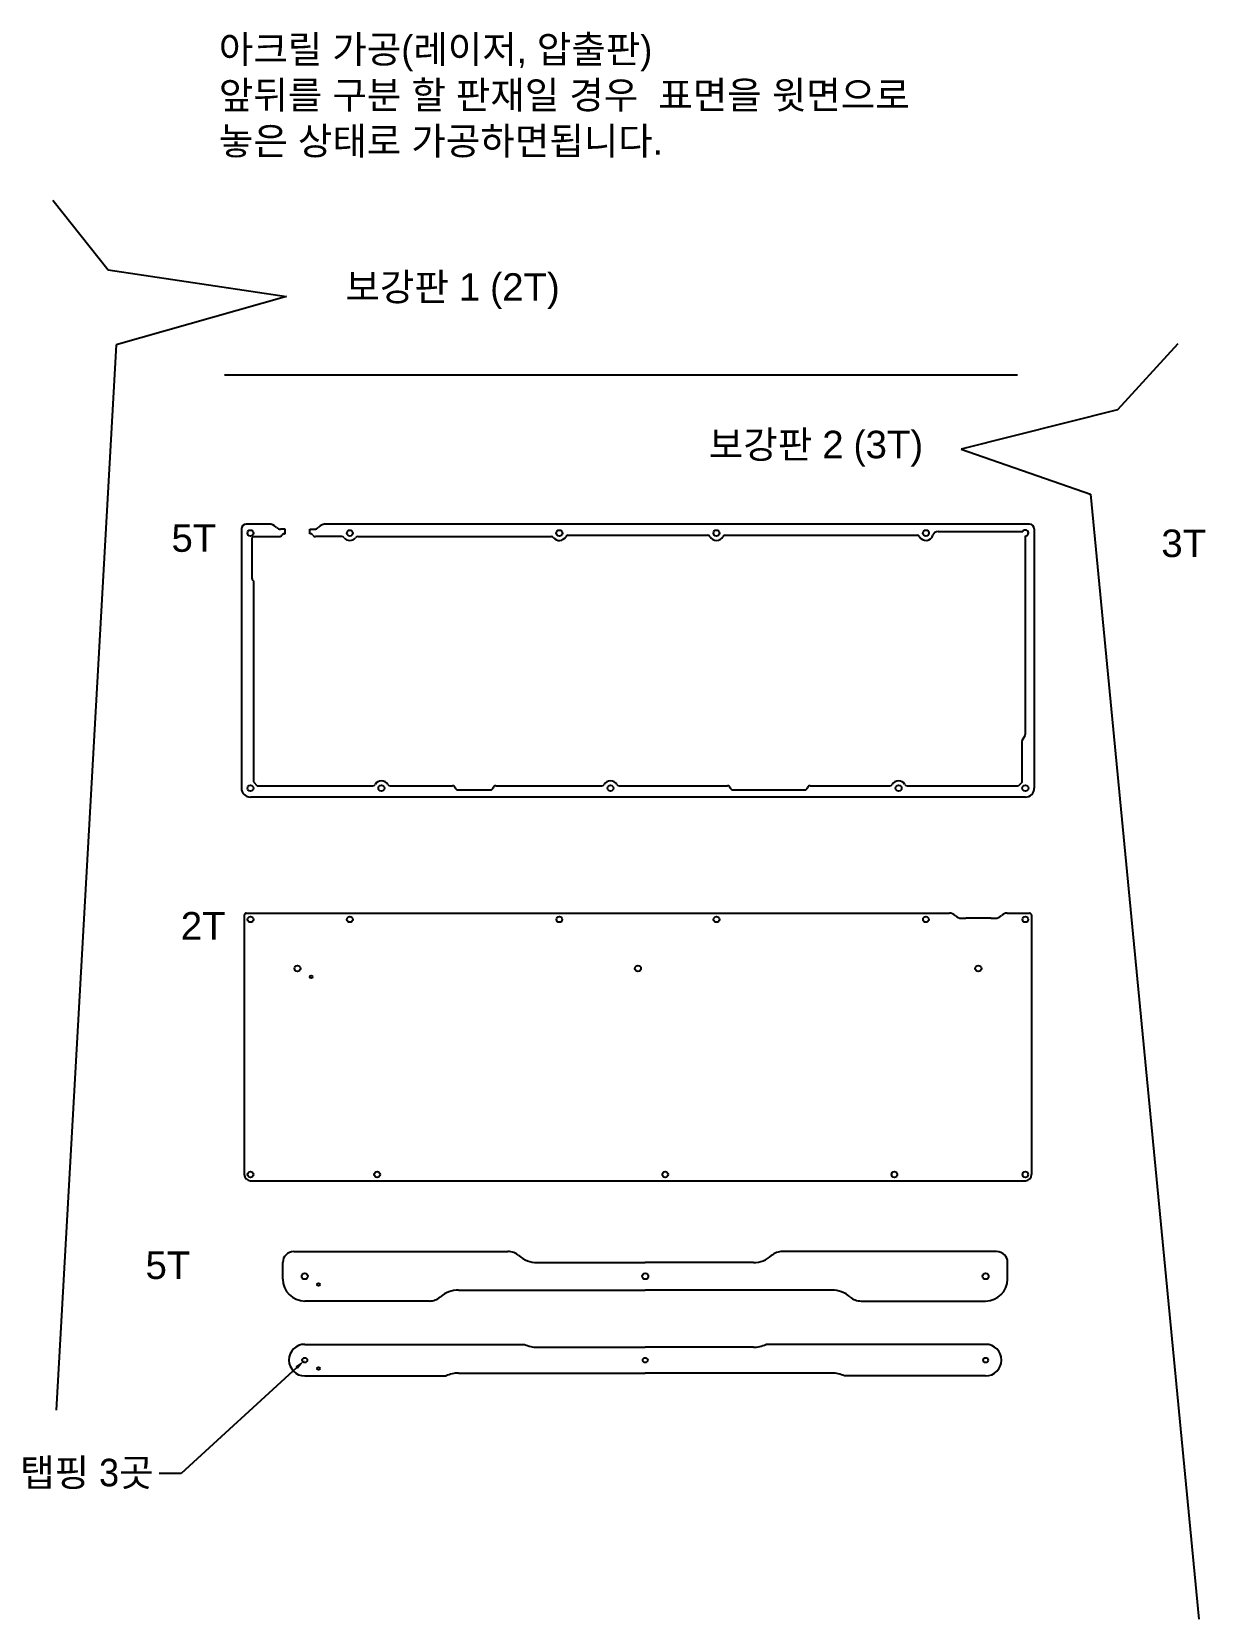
# Model space of a CAD drawing. Header units: millimetres. Extents: x 20 to 1236, y 177 to 796.
# Drawn here: x 359 to 785, y 218 to 796 of the extents above; entities that cross this region are included whole.
import ezdxf
from ezdxf import colors
from ezdxf.entities.mleader import LeaderData, LeaderLine
from ezdxf.math import Vec2, Vec3

# ---------------------------------------------------------------- set-up
doc = ezdxf.new("R2010")
doc.units = ezdxf.units.MM
for name, color, linetype in [('받침5t', 122, 'Continuous'), ('보강판2t', 130, 'Continuous'), ('보강판3t', 30, 'Continuous'), ('중간5t', 150, 'Continuous'), ('하판 3t', 6, 'Continuous')]:
    doc.layers.add(name, color=color, linetype=linetype)
doc.styles.get("Standard").update_dxf_attribs({"font": 'arial.ttf'})

msp = doc.modelspace()

# ---------------------------------------------------------------- linework, layer by layer
for p, q in [((366.25, 734.33), (386.42, 708.98)), ((386.42, 708.98), (451.24, 699.2)), ((451.24, 699.2), (389.35, 681.66)), ((389.35, 681.66), (367.5, 294.28)), ((775.41, 682.07), (753.52, 658.01)), ((428.74, 670.78), (717.16, 670.78)), ((753.52, 658.01), (696.61, 643.79)), ((696.61, 643.79), (743.67, 627.38)), ((743.67, 627.38), (783.07, 218.3))]:
    msp.add_line(p, q)
at = {"layer": '받침5t'}
for p, q in [((449.91, 342), (449.91, 348)), ((453.91, 352), (531.81, 352)), ((542.4, 348), (581.74, 348)), ((621.08, 348), (581.74, 348)), ((709.56, 352), (631.66, 352)), ((713.56, 342), (713.56, 348)), ((513.83, 338), (581.74, 338)), ((649.65, 338), (581.74, 338)), ((503.25, 334), (457.91, 334)), ((660.23, 334), (705.56, 334)), ((457.91, 318.26), (537.87, 318.26)), ((705.56, 318.26), (625.61, 318.26)), ((542.4, 317.21), (581.74, 317.21)), ((621.08, 317.21), (581.74, 317.21)), ((457.91, 306.76), (509.3, 306.76)), ((513.83, 307.81), (581.74, 307.81)), ((649.65, 307.81), (581.74, 307.81)), ((705.56, 306.76), (654.18, 306.76))]:
    msp.add_line(p, q, dxfattribs=at)
for centre, radius in [((457.91, 343), 1.1), ((581.74, 343), 1.1), ((705.56, 343), 1.1), ((462.91, 340), 0.5), ((457.91, 312.51), 0.89), ((581.74, 312.51), 0.89), ((705.56, 312.51), 0.89), ((462.91, 309.51), 0.5)]:
    msp.add_circle(centre, radius, dxfattribs=at)
for centre, radius, start, end in [((453.91, 348), 4, 90, 180), ((531.81, 346), 6, 48.59038, 90), ((542.4, 358), 10, 228.59038, 270), ((621.08, 358), 10, 270, 311.40962), ((631.66, 346), 6, 90, 131.40962), ((709.56, 348), 4, 0, 90), ((457.91, 342), 8, 180, 270), ((705.56, 342), 8, 270, 0), ((503.25, 340), 6, 270, 311.40962), ((513.83, 328), 10, 90, 131.40962), ((649.65, 328), 10, 48.59038, 90), ((660.23, 340), 6, 228.59038, 270), ((457.91, 312.51), 5.75, 90, 270), ((542.4, 327.51), 10.3, 243.904, 270), ((621.08, 327.51), 10.3, 270, 296.096), ((705.56, 312.51), 5.75, 270, 90), ((513.83, 297.51), 10.3, 90, 116.096), ((649.65, 297.51), 10.3, 63.904, 90)]:
    msp.add_arc(centre, radius, start, end, dxfattribs=at)
at = {"layer": '중간5t'}
for p, q in [((434.88, 614.73), (434.88, 520.48)), ((444.72, 616.5), (436.65, 616.5)), ((438.7, 611.43), (439.2, 611.93)), ((439.2, 611.93), (448.75, 611.93)), ((447.66, 615.21), (447.54, 615.33)), ((450.75, 614.63), (449.07, 614.63)), ((450.48, 612.93), (450.75, 612.93)), ((450.75, 612.93), (450.75, 614.63)), ((459.75, 612.93), (459.75, 614.63)), ((459.75, 614.63), (461.42, 614.63)), ((459.75, 612.93), (459.75, 614.63)), ((460.01, 612.93), (459.75, 612.93)), ((471.42, 611.93), (461.75, 611.93)), ((462.83, 615.21), (462.95, 615.33)), ((721.5, 616.5), (465.77, 616.5)), ((477.17, 611.93), (547.62, 611.93)), ((553.71, 612.43), (604.44, 612.43)), ((610.86, 612.43), (680.64, 612.43)), ((688.31, 613.83), (719.07, 613.83)), ((719.95, 612.13), (719.95, 540.03)), ((723.27, 614.73), (723.27, 520.48)), ((438.7, 611.43), (438.7, 596.82)), ((439.2, 595.9), (438.99, 596.11)), ((439.2, 595.9), (439.2, 522.75)), ((719.8, 539.51), (718.7, 537.67)), ((718.7, 537.67), (718.7, 522.5)), ((439.2, 522.75), (440.57, 521.38)), ((440.57, 521.38), (482.63, 521.38)), ((488.93, 521.38), (511.66, 521.38)), ((513.59, 519.88), (525.48, 519.88)), ((527.42, 521.38), (565.97, 521.38)), ((572.28, 521.38), (611.67, 521.38)), ((613.61, 519.88), (639.78, 519.88)), ((641.72, 521.38), (670.75, 521.38)), ((677.05, 521.38), (717.57, 521.38)), ((718.7, 522.5), (717.57, 521.38)), ((720, 517.21), (438.15, 517.21))]:
    msp.add_line(p, q, dxfattribs=at)
for centre in [(438.15, 613.23), (474.3, 613.23), (550.5, 613.23), (607.65, 613.23), (683.85, 613.23), (438.15, 520.48), (485.78, 520.48), (569.12, 520.48), (673.9, 520.48), (720, 520.48)]:
    msp.add_circle(centre, 1.1, dxfattribs=at)
for centre, radius, start, end in [((436.65, 614.73), 1.77, 90, 180), ((444.72, 612.5), 4, 45.03143, 90), ((449.07, 616.63), 2, 225.03143, 270), ((448.75, 612.93), 1, 270, 330), ((450.48, 611.93), 1, 90, 150), ((460.01, 611.93), 1, 30, 90), ((461.75, 612.93), 1, 210, 270), ((461.42, 616.63), 2, 270, 314.96857), ((465.77, 612.5), 4, 90, 134.96857), ((471.42, 610.93), 1, 38.6792, 90), ((477.17, 610.93), 1, 90, 141.3208), ((547.62, 610.93), 1, 38.6792, 90), ((550.5, 613.23), 2.68, 218.6792, 330.71865), ((553.71, 611.43), 1, 90, 150.71865), ((604.44, 611.43), 1, 29.28135, 90), ((607.65, 613.23), 2.68, 209.28135, 330.71865), ((610.86, 611.43), 1, 90, 150.71865), ((680.64, 611.43), 1, 29.28135, 90), ((683.85, 613.23), 2.68, 209.28135, 342.59464), ((688.31, 611.83), 2, 90, 162.59464), ((720, 613.23), 1.1, 267.39475, 146.94427), ((721.5, 614.73), 1.77, 0, 90), ((474.3, 613.23), 2.68, 218.6792, 321.3208), ((439.7, 596.82), 1, 180, 225), ((718.95, 540.03), 1, 328.9764, 0), ((438.15, 520.48), 3.27, 180, 270), ((482.63, 522.38), 1, 270, 328.91757), ((485.78, 520.48), 2.68, 31.08243, 148.91757), ((488.93, 522.38), 1, 211.08243, 270), ((511.66, 520.38), 1, 14.47751, 90), ((513.59, 520.88), 1, 194.47751, 270), ((525.48, 520.88), 1, 270, 345.52249), ((527.42, 520.38), 1, 90, 165.52249), ((565.97, 522.38), 1, 270, 328.91757), ((569.12, 520.48), 2.68, 31.08243, 148.91757), ((572.28, 522.38), 1, 211.08243, 270), ((611.67, 520.38), 1, 14.47751, 90), ((613.61, 520.88), 1, 194.47751, 270), ((639.78, 520.88), 1, 270, 345.52249), ((641.72, 520.38), 1, 90, 165.52249), ((670.75, 522.38), 1, 270, 328.91757), ((673.9, 520.48), 2.68, 31.08243, 148.91757), ((677.05, 522.38), 1, 211.08243, 270), ((720, 520.48), 3.27, 270, 0)]:
    msp.add_arc(centre, radius, start, end, dxfattribs=at)
at = {"layer": '하판 3t'}
for p, q in [((435.88, 474.27), (435.88, 380.02)), ((436.65, 475.04), (692.37, 475.04)), ((694.6, 474.05), (694.49, 474.16)), ((711.19, 474.05), (711.3, 474.16)), ((713.42, 475.04), (721.5, 475.04)), ((722.27, 474.27), (722.27, 380.02)), ((696.72, 473.17), (698.4, 473.17)), ((707.4, 473.17), (698.4, 473.17)), ((707.4, 473.17), (709.07, 473.17)), ((438.15, 377.75), (720, 377.75))]:
    msp.add_line(p, q, dxfattribs=at)
for centre, radius in [((438.15, 472.77), 1.05), ((474.3, 472.77), 1.05), ((550.5, 472.77), 1.05), ((607.65, 472.77), 1.05), ((683.85, 472.77), 1.05), ((720, 472.77), 1.05), ((455.25, 454.92), 1.1), ((579.07, 454.92), 1.1), ((702.9, 454.92), 1.1), ((460.25, 451.92), 0.5), ((438.15, 380.02), 1.05), ((484.24, 380.02), 1.05), ((589.02, 380.02), 1.05), ((672.36, 380.02), 1.05), ((720, 380.02), 1.05)]:
    msp.add_circle(centre, radius, dxfattribs=at)
for centre, radius, start, end in [((436.65, 474.27), 0.77, 90, 180), ((692.37, 472.04), 3, 45.03143, 90), ((696.72, 476.17), 3, 225.03143, 270), ((709.07, 476.17), 3, 270, 314.96857), ((713.42, 472.04), 3, 90, 134.96857), ((721.5, 474.27), 0.77, 0, 90), ((438.15, 380.02), 2.27, 180, 270), ((720, 380.02), 2.27, 270, 0)]:
    msp.add_arc(centre, radius, start, end, dxfattribs=at)

# ---------------------------------------------------------------- texts
at = {"insert": (426.65, 794.16), "char_height": 10, "attachment_point": 1}
msp.add_mtext_dynamic_manual_height_columns('{\\fGulim|b0|i0|c129|p50;아크릴 가공(레이저, 압출판)\\P앞뒤를 구분 할 판재일 경우  표면을 윗면으로 놓은 상태로 가공하면됩니다.}', width=278.418, gutter_width=12.5, heights=[0], dxfattribs=at)
at = {"layer": '받침5t', "insert": (399.98, 352.02), "char_height": 10, "attachment_point": 1}
msp.add_mtext_dynamic_manual_height_columns('5T', width=0.8037, gutter_width=12.5, heights=[0], dxfattribs=at)
at = {"layer": '보강판2t', "insert": (472.68, 707.71), "char_height": 10, "attachment_point": 1}
msp.add_mtext_dynamic_manual_height_columns('{\\fGulim|b0|i0|c129|p50;보강판 }1{\\fGulim|b0|i0|c129|p50; (}2T)', width=159.8994, gutter_width=12.5, heights=[0], dxfattribs=at)
at = {"layer": '보강판3t', "char_height": 10, "attachment_point": 1}
for s, width, insert in [('{\\fGulim|b0|i0|c129|p50;보강판 }2{\\fGulim|b0|i0|c129|p50; (}3T)', 159.8994, (604.85, 650.43)), ('3T', 64.2137, (769.46, 614.51))]:
    msp.add_mtext_dynamic_manual_height_columns(s, width=width, gutter_width=12.5, heights=[0], dxfattribs=dict(at, insert=insert))
at = {"layer": '중간5t', "insert": (409.42, 616.42), "char_height": 10, "attachment_point": 1}
msp.add_mtext_dynamic_manual_height_columns('5T', width=64.2137, gutter_width=12.5, heights=[0], dxfattribs=at)
at = {"layer": '하판 3t', "insert": (412.81, 475.44), "char_height": 10, "attachment_point": 1}
msp.add_mtext_dynamic_manual_height_columns('2T', width=1.8043, gutter_width=12.5, heights=[0], dxfattribs=at)

# ---------------------------------------------------------------- leaders
ml = msp.add_multileader_mtext('Standard')
ml.set_content('{\\fGulim|b0|i0|c129|p50;M2 탭핑 3곳}', color=256)
ml.set_leader_properties()
ml.build(insert=Vec2(0, 0))
ctx = ml.context
ctx.base_point, ctx.char_height, ctx.plane_origin = Vec3(326.71, 271.28), 10, Vec3(444.68, 249.47)
ctx.text_align_type = 2
notes = []
notes.append((ctx, [(0, (1, 1, 0), (412.91, 271.28), (-1, 0), 8, [(0, [(457.91, 312.51)], 0, [])])]))
ctx.mtext.insert, ctx.mtext.alignment, ctx.mtext.flow_direction = Vec3(402.91, 276.64), 3, 5
for ctx, leaders in notes:
    for number, flags, end, landing, length, lines in leaders:
        leader = LeaderData()
        leader.index, (leader.has_last_leader_line, leader.has_dogleg_vector, leader.attachment_direction) = number, flags
        leader.last_leader_point, leader.dogleg_vector, leader.dogleg_length = Vec3(end), Vec3(landing), length
        for number, points, colour, breaks in lines:
            line = LeaderLine()
            line.index, line.vertices, line.color, line.breaks = number, Vec3.list(points), colors.encode_raw_color(colour), breaks
            leader.lines.append(line)
        ctx.leaders.append(leader)

doc.saveas('drawing.dxf')
